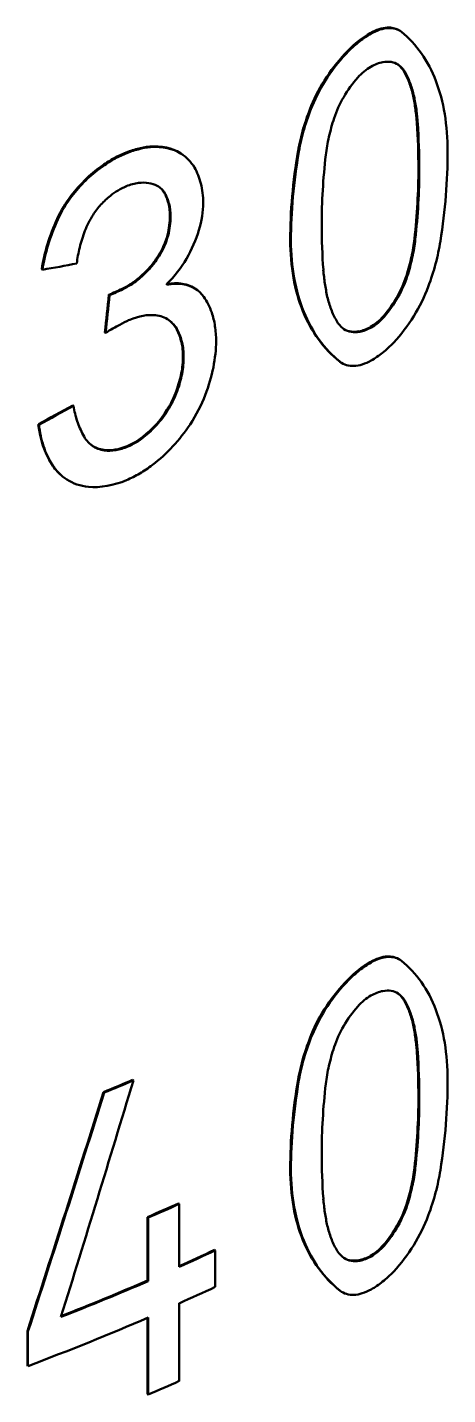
# Model space of a CAD drawing. Header units: millimetres. Extents: x -2015 to 3360, y -4745 to 2376.
# Drawn here: x 1975.82 to 1979.5, y 837.82 to 849.81 of the extents above; entities that cross this region are included whole.
import ezdxf

# ---------------------------------------------------------------- set-up
doc = ezdxf.new("R2010")
doc.units = ezdxf.units.MM
doc.header["$LTSCALE"] = 8
doc.layers.add('Visible (ISO)', color=7, linetype='Continuous', lineweight=50)
doc.layers.add('Visible Narrow (ISO)', color=7, linetype='Continuous', lineweight=35)

msp = doc.modelspace()

# ---------------------------------------------------------------- linework, layer by layer
at = {"layer": 'Visible (ISO)'}
for p, q in [((1979.07, 849.789), (1979.077, 849.785)), ((1977.178, 848.696), (1977.184, 848.691)), ((1975.944, 847.691), (1975.949, 847.686)), ((1977.039, 847.562), (1977.039, 847.554)), ((1977.298, 847.513), (1977.304, 847.508)), ((1976.532, 847.467), (1976.538, 847.463)), ((1976.497, 847.137), (1976.503, 847.133)), ((1978.575, 846.867), (1978.568, 846.871)), ((1976.215, 846.497), (1976.22, 846.492)), ((1975.913, 846.332), (1975.919, 846.327)), ((1976.119, 845.879), (1976.113, 845.884)), ((1979.07, 841.642), (1979.077, 841.638)), ((1976.74, 840.58), (1976.746, 840.575)), ((1976.484, 840.473), (1976.49, 840.469)), ((1977.143, 839.497), (1977.149, 839.492)), ((1977.149, 839.492), (1977.149, 838.941)), ((1976.871, 838.82), (1976.871, 839.377)), ((1976.871, 839.377), (1976.877, 839.372)), ((1976.877, 838.815), (1976.877, 839.372)), ((1977.456, 839.089), (1977.462, 839.085)), ((1977.462, 839.085), (1977.462, 838.765)), ((1976.871, 838.82), (1976.877, 838.815)), ((1978.575, 838.72), (1978.568, 838.724)), ((1977.149, 838.621), (1977.149, 837.939)), ((1976.871, 837.824), (1976.871, 838.493)), ((1976.877, 837.82), (1976.877, 838.496)), ((1975.817, 838.076), (1975.817, 838.378)), ((1975.817, 838.378), (1975.822, 838.373)), ((1975.822, 838.071), (1975.822, 838.373)), ((1975.817, 838.076), (1975.822, 838.071)), ((1976.871, 837.824), (1976.877, 837.82))]:
    msp.add_line(p, q, dxfattribs=at)
for centre, major_axis, ratio, start_param, end_param in [((1974.751, 845.87), (3.146, 5.674), 0.56554, 5.487948, 5.565423), ((1974.76, 845.867), (3.145, 5.671), 0.56554, 5.487948, 5.565463), ((1976.694, 848.189), (-0.265, -0.204), 0.610822, 3.933695, 4.30705), ((1976.774, 847.922), (-0.221, -0.313), 0.591413, 1.874741, 2.154585), ((1982.961, 850.518), (-3.293, -5.269), 0.599778, 5.518453, 5.598692), ((1964.788, 857.397), (-19.843, 3.944), 0.470028, 2.258384, 2.276731), ((1976.397, 849.294), (1.158, 1.773), 0.723191, 3.954038, 4.021208), ((1976.422, 849.032), (-1.21, -1.466), 0.713703, 0.930109, 1.002642), ((1976.588, 848.13), (0.452, 0.606), 0.683348, 4.066993, 4.185895), ((1976.598, 848.03), (-0.453, -0.498), 0.669586, 1.034427, 1.164164), ((1976.66, 847.809), (-0.249, -0.268), 0.656319, 1.16904, 1.370197), ((1309.186, 1387.068), (230.949, -1271.452), 0.501591, 1.043288, 1.043574), ((1368.481, 1339.966), (187.188, -1205.543), 0.489407, 1.075092, 1.075391), ((1976.725, 846.053), (-1.221, -1.18), 0.584452, 4.264697, 4.357375), ((1978.807, 847.413), (-0.21, -0.24), 0.595638, 0.640209, 1.041795), ((1978.814, 847.409), (-0.211, -0.239), 0.595359, 0.64098, 1.042665), ((1964.991, 855.932), (19.558, 3.448), 0.642838, 5.187798, 5.20631), ((1964.991, 855.932), (19.568, 3.448), 0.642809, 5.187858, 5.206371), ((1974.751, 837.723), (3.146, 5.674), 0.56554, 5.487948, 5.565423), ((1974.76, 837.72), (3.145, 5.671), 0.56554, 5.487948, 5.565463), ((1965.275, 849.58), (19.35, 0), 0.57735, 5.330239, 5.346547), ((1965.275, 849.58), (19.36, 0), 0.57735, 5.330239, 5.346547), ((1982.961, 842.371), (-3.293, -5.269), 0.599778, 5.518453, 5.598692), ((1965.275, 848.321), (19.35, 0), 0.57735, 5.354972, 5.372643), ((1965.275, 848.321), (19.36, 0), 0.57735, 5.354972, 5.372643), ((1965.275, 847.769), (19.35, 0), 0.57735, 5.373045, 5.393332), ((1965.275, 847.769), (19.36, 0), 0.57735, 5.372643, 5.393332), ((1978.807, 839.266), (-0.21, -0.24), 0.595638, 0.640209, 1.041795), ((1978.814, 839.261), (-0.211, -0.239), 0.595359, 0.64098, 1.042665), ((1965.275, 847.764), (19.36, 0), 0.57735, 5.306429, 5.354972), ((1965.275, 847.764), (19.35, 0), 0.57735, 5.306932, 5.354972), ((1965.275, 847.449), (-19.36, 0), 0.57735, 2.231051, 2.25174), ((1965.275, 847.444), (-19.36, 0), 0.57735, 2.14696, 2.21338), ((1965.275, 846.768), (-19.36, 0), 0.57735, 2.21338, 2.231051)]:
    msp.add_ellipse(centre, major_axis=major_axis, ratio=ratio, start_param=start_param, end_param=end_param, dxfattribs=at)
for points, knots in [([(1978.823, 849.762), (1978.875, 849.791), (1978.926, 849.808), (1978.972, 849.81), (1979.009, 849.812), (1979.042, 849.805), (1979.07, 849.789)], [-1.5707963, -1.5707963, -1.5707963, -1.5707963, -1.113424, -1.113424, -1.113424, -0.7483706, -0.7483706, -0.7483706, -0.7483706]), ([(1978.83, 849.757), (1978.856, 849.772), (1978.882, 849.784), (1978.932, 849.8), (1978.956, 849.805), (1979.002, 849.807), (1979.024, 849.805), (1979.063, 849.793), (1979.081, 849.784), (1979.097, 849.772)], [0, 0, 0, 0, 0.01087225, 0.01087225, 0.02166283, 0.02166283, 0.03231179, 0.03231179, 0.04278236, 0.04278236, 0.04278236, 0.04278236]), ([(1978.632, 849.602), (1978.663, 849.634), (1978.696, 849.663), (1978.762, 849.715), (1978.796, 849.738), (1978.83, 849.757)], [0, 0, 0, 0, 0.014091, 0.014091, 0.02827231, 0.02827231, 0.02827231, 0.02827231]), ([(1979.097, 849.772), (1979.162, 849.719), (1979.221, 849.656), (1979.322, 849.512), (1979.364, 849.431), (1979.432, 849.253), (1979.458, 849.156), (1979.492, 848.948), (1979.501, 848.837), (1979.501, 848.721)], [0, 0, 0, 0, 0.043807, 0.043807, 0.0870851, 0.0870851, 0.1299533, 0.1299533, 0.172765, 0.172765, 0.172765, 0.172765]), ([(1978.306, 849.124), (1978.341, 849.21), (1978.387, 849.297), (1978.441, 849.378), (1978.496, 849.46), (1978.558, 849.537), (1978.625, 849.606)], [-2.6561201, -2.6561201, -2.6561201, -2.6561201, -2.3272292, -2.3272292, -2.3272292, -1.9983383, -1.9983383, -1.9983383, -1.9983383]), ([(1978.313, 849.12), (1978.348, 849.207), (1978.394, 849.293), (1978.503, 849.457), (1978.566, 849.534), (1978.632, 849.602)], [0, 0, 0, 0, 0.02907119, 0.02907119, 0.05883924, 0.05883924, 0.05883924, 0.05883924]), ([(1978.828, 849.467), (1978.808, 849.456), (1978.788, 849.442), (1978.75, 849.409), (1978.731, 849.391), (1978.713, 849.371)], [0, 0, 0, 0, 0.00835341, 0.00835341, 0.01663391, 0.01663391, 0.01663391, 0.01663391]), ([(1978.933, 849.507), (1978.916, 849.504), (1978.899, 849.499), (1978.864, 849.486), (1978.846, 849.477), (1978.828, 849.467)], [0, 0, 0, 0, 0.00749917, 0.00749917, 0.01503178, 0.01503178, 0.01503178, 0.01503178]), ([(1979.066, 849.485), (1979.048, 849.497), (1979.028, 849.505), (1978.983, 849.512), (1978.959, 849.512), (1978.933, 849.507)], [0, 0, 0, 0, 0.01121573, 0.01121573, 0.02263574, 0.02263574, 0.02263574, 0.02263574]), ([(1979.123, 849.417), (1979.115, 849.432), (1979.105, 849.445), (1979.084, 849.47), (1979.072, 849.48), (1979.059, 849.489)], [0, 0, 0, 0, 0.00814431, 0.00814431, 0.0163731, 0.0163731, 0.0163731, 0.0163731]), ([(1979.131, 849.413), (1979.122, 849.428), (1979.113, 849.441), (1979.091, 849.466), (1979.079, 849.476), (1979.066, 849.485)], [0, 0, 0, 0, 0.00814539, 0.00814539, 0.01637582, 0.01637582, 0.01637582, 0.01637582]), ([(1979.199, 849.21), (1979.191, 849.248), (1979.18, 849.285), (1979.155, 849.354), (1979.14, 849.387), (1979.123, 849.417)], [0, 0, 0, 0, 0.01633527, 0.01633527, 0.03275973, 0.03275973, 0.03275973, 0.03275973]), ([(1979.206, 849.206), (1979.198, 849.244), (1979.187, 849.281), (1979.162, 849.35), (1979.147, 849.383), (1979.131, 849.413)], [0, 0, 0, 0, 0.01633595, 0.01633595, 0.03276173, 0.03276173, 0.03276173, 0.03276173]), ([(1979.231, 848.974), (1979.229, 849.015), (1979.224, 849.055), (1979.213, 849.134), (1979.207, 849.173), (1979.199, 849.21)], [0, 0, 0, 0, 0.01585153, 0.01585153, 0.03170296, 0.03170296, 0.03170296, 0.03170296]), ([(1979.239, 848.97), (1979.236, 849.011), (1979.232, 849.051), (1979.221, 849.13), (1979.214, 849.169), (1979.206, 849.206)], [0, 0, 0, 0, 0.01585173, 0.01585173, 0.03170337, 0.03170337, 0.03170337, 0.03170337]), ([(1978.19, 848.729), (1978.201, 848.793), (1978.217, 848.858), (1978.255, 848.991), (1978.279, 849.058), (1978.306, 849.124)], [0, 0, 0, 0, 0.02195783, 0.02195783, 0.04408733, 0.04408733, 0.04408733, 0.04408733]), ([(1978.197, 848.724), (1978.208, 848.789), (1978.223, 848.854), (1978.262, 848.986), (1978.285, 849.053), (1978.313, 849.12)], [0, 0, 0, 0, 0.02195878, 0.02195878, 0.04409052, 0.04409052, 0.04409052, 0.04409052]), ([(1978.506, 849.016), (1978.488, 848.961), (1978.473, 848.906), (1978.448, 848.798), (1978.439, 848.745), (1978.433, 848.693)], [0, 0, 0, 0, 0.0182188, 0.0182188, 0.03633571, 0.03633571, 0.03633571, 0.03633571]), ([(1976.463, 848.592), (1976.497, 848.616), (1976.531, 848.638), (1976.599, 848.677), (1976.634, 848.694), (1976.669, 848.708)], [0, 0, 0, 0, 0.01281702, 0.01281702, 0.0256825, 0.0256825, 0.0256825, 0.0256825]), ([(1976.469, 848.587), (1976.502, 848.611), (1976.536, 848.633), (1976.605, 848.672), (1976.64, 848.689), (1976.675, 848.704)], [0, 0, 0, 0, 0.01282354, 0.01282354, 0.02569586, 0.02569586, 0.02569586, 0.02569586]), ([(1976.669, 848.708), (1976.706, 848.724), (1976.744, 848.737), (1976.818, 848.756), (1976.854, 848.763), (1976.889, 848.766)], [0, 0, 0, 0, 0.01396928, 0.01396928, 0.02787779, 0.02787779, 0.02787779, 0.02787779]), ([(1976.675, 848.704), (1976.712, 848.719), (1976.75, 848.732), (1976.824, 848.752), (1976.86, 848.758), (1976.895, 848.761)], [0, 0, 0, 0, 0.01397682, 0.01397682, 0.02789248, 0.02789248, 0.02789248, 0.02789248]), ([(1978.127, 847.943), (1978.127, 848.068), (1978.133, 848.196), (1978.157, 848.457), (1978.174, 848.59), (1978.197, 848.724)], [0, 0, 0, 0, 0.04594796, 0.04594796, 0.09196619, 0.09196619, 0.09196619, 0.09196619]), ([(1979.501, 848.721), (1979.501, 848.596), (1979.496, 848.467), (1979.474, 848.205), (1979.459, 848.072), (1979.437, 847.936)], [0, 0, 0, 0, 0.04591624, 0.04591624, 0.09190288, 0.09190288, 0.09190288, 0.09190288]), ([(1976.206, 848.332), (1976.244, 848.38), (1976.285, 848.427), (1976.373, 848.512), (1976.42, 848.552), (1976.469, 848.587)], [0, 0, 0, 0, 0.01843713, 0.01843713, 0.03716213, 0.03716213, 0.03716213, 0.03716213]), ([(1977.281, 848.584), (1977.306, 848.542), (1977.325, 848.494), (1977.351, 848.389), (1977.358, 848.332), (1977.358, 848.273)], [0, 0, 0, 0, 0.02210341, 0.02210341, 0.04404756, 0.04404756, 0.04404756, 0.04404756]), ([(1978.433, 848.693), (1978.421, 848.589), (1978.412, 848.486), (1978.4, 848.282), (1978.397, 848.182), (1978.397, 848.084)], [0, 0, 0, 0, 0.0362469, 0.0362469, 0.07249386, 0.07249386, 0.07249386, 0.07249386]), ([(1979.21, 847.957), (1979.222, 848.063), (1979.23, 848.167), (1979.242, 848.372), (1979.245, 848.473), (1979.245, 848.572)], [0, 0, 0, 0, 0.03647941, 0.03647941, 0.0729589, 0.0729589, 0.0729589, 0.0729589]), ([(1979.217, 847.953), (1979.229, 848.059), (1979.238, 848.163), (1979.249, 848.368), (1979.252, 848.469), (1979.252, 848.568)], [0, 0, 0, 0, 0.0364797, 0.0364797, 0.07295946, 0.07295946, 0.07295946, 0.07295946]), ([(1976.685, 848.418), (1976.661, 848.408), (1976.637, 848.396), (1976.59, 848.368), (1976.567, 848.353), (1976.545, 848.335)], [0, 0, 0, 0, 0.0087998, 0.0087998, 0.01755318, 0.01755318, 0.01755318, 0.01755318]), ([(1976.956, 848.421), (1976.933, 848.434), (1976.908, 848.442), (1976.852, 848.451), (1976.823, 848.451), (1976.792, 848.448)], [0, 0, 0, 0, 0.0118357, 0.0118357, 0.02386304, 0.02386304, 0.02386304, 0.02386304]), ([(1977.021, 848.359), (1977.013, 848.373), (1977.003, 848.384), (1976.981, 848.405), (1976.969, 848.414), (1976.956, 848.421)], [0, 0, 0, 0, 0.00685956, 0.00685956, 0.01380998, 0.01380998, 0.01380998, 0.01380998]), ([(1977.015, 848.364), (1977.007, 848.377), (1976.997, 848.389), (1976.983, 848.403), (1976.979, 848.406), (1976.975, 848.409)], [0, 0, 0, 0, 0.006858603, 0.006858603, 0.0091481, 0.0091481, 0.0091481, 0.0091481]), ([(1977.066, 848.158), (1977.066, 848.197), (1977.062, 848.234), (1977.044, 848.304), (1977.031, 848.336), (1977.015, 848.364)], [0, 0, 0, 0, 0.01447393, 0.01447393, 0.02905114, 0.02905114, 0.02905114, 0.02905114]), ([(1977.072, 848.153), (1977.072, 848.192), (1977.068, 848.23), (1977.05, 848.299), (1977.037, 848.331), (1977.021, 848.359)], [0, 0, 0, 0, 0.0144741, 0.0144741, 0.02905223, 0.02905223, 0.02905223, 0.02905223]), ([(1976.545, 848.335), (1976.516, 848.312), (1976.488, 848.286), (1976.437, 848.23), (1976.414, 848.2), (1976.393, 848.168)], [0, 0, 0, 0, 0.01151194, 0.01151194, 0.0228154, 0.0228154, 0.0228154, 0.0228154]), ([(1977.358, 848.273), (1977.358, 848.197), (1977.345, 848.115), (1977.295, 847.949), (1977.258, 847.864), (1977.212, 847.783)], [0, 0, 0, 0, 0.0278509, 0.0278509, 0.05611631, 0.05611631, 0.05611631, 0.05611631]), ([(1975.944, 847.691), (1975.954, 847.763), (1975.971, 847.837), (1976.017, 847.985), (1976.045, 848.059), (1976.078, 848.133)], [0, 0, 0, 0, 0.02523448, 0.02523448, 0.05066093, 0.05066093, 0.05066093, 0.05066093]), ([(1975.949, 847.686), (1975.96, 847.758), (1975.977, 847.832), (1976.022, 847.98), (1976.05, 848.054), (1976.084, 848.128)], [0, 0, 0, 0, 0.02523531, 0.02523531, 0.05066404, 0.05066404, 0.05066404, 0.05066404]), ([(1976.393, 848.168), (1976.379, 848.146), (1976.365, 848.122), (1976.341, 848.075), (1976.331, 848.051), (1976.322, 848.027)], [0, 0, 0, 0, 0.00822229, 0.00822229, 0.01635883, 0.01635883, 0.01635883, 0.01635883]), ([(1977.045, 847.99), (1977.052, 848.019), (1977.057, 848.048), (1977.064, 848.104), (1977.066, 848.131), (1977.066, 848.158)], [0, 0, 0, 0, 0.00978643, 0.00978643, 0.01957326, 0.01957326, 0.01957326, 0.01957326]), ([(1977.051, 847.986), (1977.058, 848.015), (1977.063, 848.043), (1977.07, 848.099), (1977.072, 848.126), (1977.072, 848.153)], [0, 0, 0, 0, 0.00978658, 0.00978658, 0.01957357, 0.01957357, 0.01957357, 0.01957357]), ([(1976.322, 848.027), (1976.304, 847.979), (1976.288, 847.93), (1976.264, 847.835), (1976.256, 847.787), (1976.25, 847.741)], [0, 0, 0, 0, 0.01649084, 0.01649084, 0.03289063, 0.03289063, 0.03289063, 0.03289063]), ([(1977.011, 847.896), (1977.019, 847.912), (1977.025, 847.927), (1977.036, 847.959), (1977.041, 847.975), (1977.045, 847.99)], [0, 0, 0, 0, 0.0053376, 0.0053376, 0.01067569, 0.01067569, 0.01067569, 0.01067569]), ([(1976.933, 847.762), (1976.948, 847.783), (1976.963, 847.805), (1976.989, 847.85), (1977.001, 847.873), (1977.011, 847.896)], [0, 0, 0, 0, 0.00791084, 0.00791084, 0.01573705, 0.01573705, 0.01573705, 0.01573705]), ([(1976.939, 847.757), (1976.954, 847.779), (1976.969, 847.801), (1976.995, 847.846), (1977.007, 847.868), (1977.017, 847.891)], [0, 0, 0, 0, 0.00791273, 0.00791273, 0.01574027, 0.01574027, 0.01574027, 0.01574027]), ([(1978.559, 846.878), (1978.491, 846.933), (1978.429, 846.997), (1978.322, 847.145), (1978.276, 847.227), (1978.203, 847.408), (1978.175, 847.506), (1978.137, 847.716), (1978.127, 847.827), (1978.127, 847.943)], [0, 0, 0, 0, 0.0436851, 0.0436851, 0.0868429, 0.0868429, 0.129592, 0.129592, 0.1722832, 0.1722832, 0.1722832, 0.1722832]), ([(1979.14, 847.634), (1979.157, 847.689), (1979.172, 847.744), (1979.196, 847.852), (1979.204, 847.905), (1979.21, 847.957)], [0, 0, 0, 0, 0.01805894, 0.01805894, 0.03601173, 0.03601173, 0.03601173, 0.03601173]), ([(1979.147, 847.63), (1979.165, 847.685), (1979.179, 847.74), (1979.203, 847.848), (1979.212, 847.901), (1979.217, 847.953)], [0, 0, 0, 0, 0.0180603, 0.0180603, 0.03601367, 0.03601367, 0.03601367, 0.03601367]), ([(1979.437, 847.936), (1979.427, 847.872), (1979.413, 847.806), (1979.378, 847.672), (1979.356, 847.604), (1979.331, 847.537)], [0, 0, 0, 0, 0.02187074, 0.02187074, 0.0439155, 0.0439155, 0.0439155, 0.0439155]), ([(1976.872, 847.689), (1976.883, 847.7), (1976.894, 847.712), (1976.914, 847.736), (1976.924, 847.749), (1976.933, 847.762)], [0, 0, 0, 0, 0.004772745, 0.004772745, 0.009545837, 0.009545837, 0.009545837, 0.009545837]), ([(1976.878, 847.684), (1976.889, 847.695), (1976.9, 847.707), (1976.92, 847.732), (1976.93, 847.744), (1976.939, 847.757)], [0, 0, 0, 0, 0.004774326, 0.004774326, 0.009548998, 0.009548998, 0.009548998, 0.009548998]), ([(1976.777, 847.6), (1976.794, 847.614), (1976.81, 847.628), (1976.842, 847.658), (1976.857, 847.673), (1976.872, 847.689)], [0, 0, 0, 0, 0.00660212, 0.00660212, 0.01320441, 0.01320441, 0.01320441, 0.01320441]), ([(1976.783, 847.596), (1976.8, 847.609), (1976.816, 847.624), (1976.848, 847.653), (1976.863, 847.668), (1976.878, 847.684)], [0, 0, 0, 0, 0.00660493, 0.00660493, 0.01320999, 0.01320999, 0.01320999, 0.01320999]), ([(1978.411, 847.685), (1978.415, 847.644), (1978.419, 847.604), (1978.431, 847.525), (1978.438, 847.487), (1978.446, 847.449)], [0, 0, 0, 0, 0.01574971, 0.01574971, 0.03149932, 0.03149932, 0.03149932, 0.03149932]), ([(1978.946, 847.276), (1978.99, 847.327), (1979.031, 847.385), (1979.099, 847.505), (1979.127, 847.568), (1979.147, 847.63)], [0, 0, 0, 0, 0.02103243, 0.02103243, 0.04155381, 0.04155381, 0.04155381, 0.04155381]), ([(1976.719, 847.559), (1976.729, 847.565), (1976.739, 847.571), (1976.758, 847.585), (1976.768, 847.593), (1976.777, 847.6)], [0.000024412, 0.000024412, 0.000024412, 0.000024412, 0.003781378, 0.003781378, 0.007544123, 0.007544123, 0.007544123, 0.007544123]), ([(1977.039, 847.56), (1977.062, 847.564), (1977.085, 847.567), (1977.13, 847.569), (1977.153, 847.567), (1977.175, 847.563)], [0.00078538, 0.00078538, 0.00078538, 0.00078538, 0.00972764, 0.00972764, 0.01936604, 0.01936604, 0.01936604, 0.01936604]), ([(1977.039, 847.554), (1977.064, 847.559), (1977.089, 847.562), (1977.137, 847.564), (1977.159, 847.563), (1977.181, 847.559)], [0, 0, 0, 0, 0.00973239, 0.00973239, 0.01937489, 0.01937489, 0.01937489, 0.01937489]), ([(1979.331, 847.537), (1979.298, 847.448), (1979.254, 847.361), (1979.152, 847.195), (1979.092, 847.117), (1979.028, 847.048)], [0, 0, 0, 0, 0.02895113, 0.02895113, 0.05859624, 0.05859624, 0.05859624, 0.05859624]), ([(1977.363, 847.449), (1977.378, 847.429), (1977.391, 847.407), (1977.414, 847.36), (1977.425, 847.336), (1977.433, 847.31)], [0, 0, 0, 0, 0.0115031, 0.0115031, 0.02293768, 0.02293768, 0.02293768, 0.02293768]), ([(1978.446, 847.449), (1978.455, 847.411), (1978.466, 847.374), (1978.493, 847.304), (1978.508, 847.271), (1978.526, 847.24)], [0, 0, 0, 0, 0.01636565, 0.01636565, 0.03281947, 0.03281947, 0.03281947, 0.03281947]), ([(1977.057, 847.244), (1977.041, 847.256), (1977.022, 847.265), (1976.983, 847.28), (1976.961, 847.285), (1976.939, 847.287)], [0, 0, 0, 0, 0.00946156, 0.00946156, 0.01905635, 0.01905635, 0.01905635, 0.01905635]), ([(1977.433, 847.31), (1977.446, 847.273), (1977.455, 847.233), (1977.468, 847.15), (1977.471, 847.106), (1977.471, 847.061)], [0, 0, 0, 0, 0.0165782, 0.0165782, 0.03310363, 0.03310363, 0.03310363, 0.03310363]), ([(1978.824, 847.184), (1978.844, 847.195), (1978.864, 847.209), (1978.903, 847.241), (1978.921, 847.26), (1978.939, 847.28)], [0, 0, 0, 0, 0.00840544, 0.00840544, 0.01674027, 0.01674027, 0.01674027, 0.01674027]), ([(1978.831, 847.179), (1978.851, 847.191), (1978.871, 847.205), (1978.91, 847.237), (1978.928, 847.256), (1978.946, 847.276)], [0, 0, 0, 0, 0.00840975, 0.00840975, 0.01674845, 0.01674845, 0.01674845, 0.01674845]), ([(1976.715, 847.247), (1976.701, 847.242), (1976.687, 847.235), (1976.66, 847.222), (1976.646, 847.215), (1976.632, 847.207)], [0, 0, 0, 0, 0.00515767, 0.00515767, 0.01031125, 0.01031125, 0.01031125, 0.01031125]), ([(1977.133, 847.156), (1977.124, 847.174), (1977.113, 847.19), (1977.087, 847.219), (1977.073, 847.232), (1977.057, 847.244)], [0, 0, 0, 0, 0.00883098, 0.00883098, 0.01775633, 0.01775633, 0.01775633, 0.01775633]), ([(1977.127, 847.161), (1977.118, 847.178), (1977.107, 847.195), (1977.083, 847.222), (1977.071, 847.233), (1977.058, 847.243)], [0, 0, 0, 0, 0.00882994, 0.00882994, 0.01646917, 0.01646917, 0.01646917, 0.01646917]), ([(1977.181, 846.924), (1977.181, 846.969), (1977.176, 847.011), (1977.158, 847.091), (1977.145, 847.128), (1977.127, 847.161)], [0, 0, 0, 0, 0.01638539, 0.01638539, 0.03287187, 0.03287187, 0.03287187, 0.03287187]), ([(1977.187, 846.92), (1977.187, 846.964), (1977.182, 847.007), (1977.164, 847.086), (1977.151, 847.123), (1977.133, 847.156)], [0, 0, 0, 0, 0.01638556, 0.01638556, 0.03287294, 0.03287294, 0.03287294, 0.03287294]), ([(1978.526, 847.24), (1978.534, 847.225), (1978.544, 847.211), (1978.567, 847.186), (1978.579, 847.175), (1978.592, 847.166)], [0, 0, 0, 0, 0.00816866, 0.00816866, 0.016422, 0.016422, 0.016422, 0.016422]), ([(1978.592, 847.166), (1978.611, 847.153), (1978.632, 847.145), (1978.679, 847.137), (1978.704, 847.137), (1978.73, 847.142)], [0, 0, 0, 0, 0.01135824, 0.01135824, 0.0229261, 0.0229261, 0.0229261, 0.0229261]), ([(1977.471, 847.061), (1977.471, 846.987), (1977.463, 846.909), (1977.431, 846.75), (1977.407, 846.668), (1977.376, 846.586)], [0, 0, 0, 0, 0.02723529, 0.02723529, 0.0546675, 0.0546675, 0.0546675, 0.0546675]), ([(1979.028, 847.048), (1978.997, 847.015), (1978.964, 846.985), (1978.898, 846.932), (1978.864, 846.909), (1978.83, 846.89)], [0, 0, 0, 0, 0.0142434, 0.0142434, 0.02857688, 0.02857688, 0.02857688, 0.02857688]), ([(1977.124, 846.626), (1977.142, 846.678), (1977.157, 846.729), (1977.176, 846.829), (1977.181, 846.878), (1977.181, 846.924)], [0, 0, 0, 0, 0.01724911, 0.01724911, 0.0343891, 0.0343891, 0.0343891, 0.0343891]), ([(1977.13, 846.622), (1977.149, 846.673), (1977.163, 846.724), (1977.182, 846.824), (1977.187, 846.873), (1977.187, 846.92)], [0, 0, 0, 0, 0.01725022, 0.01725022, 0.03439053, 0.03439053, 0.03439053, 0.03439053]), ([(1978.83, 846.89), (1978.804, 846.875), (1978.778, 846.864), (1978.728, 846.848), (1978.703, 846.843), (1978.656, 846.841), (1978.634, 846.844), (1978.593, 846.856), (1978.575, 846.865), (1978.559, 846.878)], [0, 0, 0, 0, 0.01084531, 0.01084531, 0.02160922, 0.02160922, 0.03223192, 0.03223192, 0.04267677, 0.04267677, 0.04267677, 0.04267677]), ([(1977.04, 846.456), (1977.057, 846.483), (1977.073, 846.512), (1977.101, 846.569), (1977.113, 846.598), (1977.124, 846.626)], [0, 0, 0, 0, 0.00983049, 0.00983049, 0.01956034, 0.01956034, 0.01956034, 0.01956034]), ([(1977.046, 846.451), (1977.063, 846.479), (1977.079, 846.507), (1977.107, 846.564), (1977.119, 846.593), (1977.13, 846.622)], [0, 0, 0, 0, 0.00983237, 0.00983237, 0.01956342, 0.01956342, 0.01956342, 0.01956342]), ([(1976.22, 846.492), (1976.228, 846.446), (1976.24, 846.401), (1976.268, 846.316), (1976.286, 846.275), (1976.306, 846.237)], [0, 0, 0, 0, 0.01849096, 0.01849096, 0.03707495, 0.03707495, 0.03707495, 0.03707495]), ([(1976.835, 846.217), (1976.876, 846.248), (1976.915, 846.285), (1976.986, 846.364), (1977.018, 846.406), (1977.046, 846.451)], [0, 0, 0, 0, 0.01615403, 0.01615403, 0.03200658, 0.03200658, 0.03200658, 0.03200658]), ([(1976.036, 845.975), (1976.004, 846.025), (1975.978, 846.08), (1975.939, 846.198), (1975.925, 846.261), (1975.919, 846.327)], [0, 0, 0, 0, 0.02556156, 0.02556156, 0.05093925, 0.05093925, 0.05093925, 0.05093925]), ([(1976.306, 846.237), (1976.316, 846.218), (1976.327, 846.201), (1976.354, 846.17), (1976.369, 846.156), (1976.385, 846.144)], [0, 0, 0, 0, 0.00904366, 0.00904366, 0.01818253, 0.01818253, 0.01818253, 0.01818253]), ([(1976.692, 846.14), (1976.715, 846.149), (1976.739, 846.161), (1976.785, 846.189), (1976.807, 846.204), (1976.829, 846.221)], [0, 0, 0, 0, 0.00872294, 0.00872294, 0.01740689, 0.01740689, 0.01740689, 0.01740689]), ([(1976.698, 846.135), (1976.721, 846.145), (1976.745, 846.157), (1976.791, 846.184), (1976.813, 846.2), (1976.835, 846.217)], [0, 0, 0, 0, 0.00872749, 0.00872749, 0.01741574, 0.01741574, 0.01741574, 0.01741574]), ([(1976.379, 846.148), (1976.394, 846.137), (1976.411, 846.128), (1976.447, 846.114), (1976.466, 846.109), (1976.486, 846.106)], [0, 0, 0, 0, 0.00837767, 0.00837767, 0.01687325, 0.01687325, 0.01687325, 0.01687325]), ([(1976.385, 846.144), (1976.4, 846.132), (1976.417, 846.123), (1976.453, 846.109), (1976.472, 846.104), (1976.492, 846.101)], [0, 0, 0, 0, 0.00837991, 0.00837991, 0.01687853, 0.01687853, 0.01687853, 0.01687853]), ([(1976.492, 846.101), (1976.523, 846.097), (1976.557, 846.098), (1976.626, 846.109), (1976.662, 846.12), (1976.698, 846.135)], [0, 0, 0, 0, 0.01311071, 0.01311071, 0.02634828, 0.02634828, 0.02634828, 0.02634828]), ([(1976.913, 845.974), (1976.877, 845.946), (1976.84, 845.921), (1976.764, 845.877), (1976.726, 845.857), (1976.687, 845.841)], [0, 0, 0, 0, 0.01427017, 0.01427017, 0.02859797, 0.02859797, 0.02859797, 0.02859797]), ([(1978.823, 841.614), (1978.875, 841.644), (1978.926, 841.661), (1978.972, 841.663), (1979.009, 841.665), (1979.042, 841.658), (1979.07, 841.642)], [1.5707963, 1.5707963, 1.5707963, 1.5707963, 2.0281686, 2.0281686, 2.0281686, 2.3932221, 2.3932221, 2.3932221, 2.3932221]), ([(1978.83, 841.61), (1978.856, 841.625), (1978.882, 841.637), (1978.932, 841.653), (1978.956, 841.658), (1979.002, 841.66), (1979.024, 841.658), (1979.063, 841.646), (1979.081, 841.637), (1979.097, 841.625)], [0, 0, 0, 0, 0.01087225, 0.01087225, 0.02166283, 0.02166283, 0.03231179, 0.03231179, 0.04278236, 0.04278236, 0.04278236, 0.04278236]), ([(1978.632, 841.455), (1978.663, 841.487), (1978.696, 841.516), (1978.762, 841.568), (1978.796, 841.591), (1978.83, 841.61)], [0, 0, 0, 0, 0.014091, 0.014091, 0.02827231, 0.02827231, 0.02827231, 0.02827231]), ([(1979.097, 841.625), (1979.162, 841.572), (1979.221, 841.509), (1979.322, 841.365), (1979.364, 841.284), (1979.432, 841.106), (1979.458, 841.009), (1979.492, 840.801), (1979.501, 840.69), (1979.501, 840.574)], [0, 0, 0, 0, 0.043807, 0.043807, 0.0870851, 0.0870851, 0.1299533, 0.1299533, 0.172765, 0.172765, 0.172765, 0.172765]), ([(1978.306, 840.977), (1978.341, 841.063), (1978.387, 841.15), (1978.441, 841.231), (1978.496, 841.313), (1978.558, 841.39), (1978.625, 841.459)], [0.4854726, 0.4854726, 0.4854726, 0.4854726, 0.8143635, 0.8143635, 0.8143635, 1.1432544, 1.1432544, 1.1432544, 1.1432544]), ([(1978.313, 840.973), (1978.348, 841.06), (1978.394, 841.146), (1978.503, 841.31), (1978.566, 841.387), (1978.632, 841.455)], [0, 0, 0, 0, 0.02907119, 0.02907119, 0.05883924, 0.05883924, 0.05883924, 0.05883924]), ([(1978.828, 841.32), (1978.808, 841.309), (1978.788, 841.295), (1978.75, 841.262), (1978.731, 841.244), (1978.713, 841.224)], [0, 0, 0, 0, 0.00835341, 0.00835341, 0.01663391, 0.01663391, 0.01663391, 0.01663391]), ([(1978.933, 841.36), (1978.916, 841.357), (1978.899, 841.352), (1978.864, 841.338), (1978.846, 841.33), (1978.828, 841.32)], [0, 0, 0, 0, 0.00749917, 0.00749917, 0.01503178, 0.01503178, 0.01503178, 0.01503178]), ([(1979.066, 841.338), (1979.048, 841.35), (1979.028, 841.358), (1978.983, 841.365), (1978.959, 841.365), (1978.933, 841.36)], [0, 0, 0, 0, 0.01121573, 0.01121573, 0.02263574, 0.02263574, 0.02263574, 0.02263574]), ([(1979.123, 841.27), (1979.115, 841.285), (1979.105, 841.298), (1979.084, 841.323), (1979.072, 841.333), (1979.059, 841.342)], [0, 0, 0, 0, 0.00814431, 0.00814431, 0.0163731, 0.0163731, 0.0163731, 0.0163731]), ([(1979.131, 841.266), (1979.122, 841.281), (1979.113, 841.294), (1979.091, 841.318), (1979.079, 841.329), (1979.066, 841.338)], [0, 0, 0, 0, 0.00814539, 0.00814539, 0.01637582, 0.01637582, 0.01637582, 0.01637582]), ([(1979.199, 841.063), (1979.191, 841.101), (1979.18, 841.138), (1979.155, 841.207), (1979.14, 841.24), (1979.123, 841.27)], [0, 0, 0, 0, 0.01633527, 0.01633527, 0.03275973, 0.03275973, 0.03275973, 0.03275973]), ([(1979.206, 841.059), (1979.198, 841.097), (1979.187, 841.134), (1979.162, 841.203), (1979.147, 841.236), (1979.131, 841.266)], [0, 0, 0, 0, 0.01633595, 0.01633595, 0.03276173, 0.03276173, 0.03276173, 0.03276173]), ([(1979.231, 840.827), (1979.229, 840.868), (1979.224, 840.908), (1979.213, 840.987), (1979.207, 841.026), (1979.199, 841.063)], [0, 0, 0, 0, 0.01585153, 0.01585153, 0.03170296, 0.03170296, 0.03170296, 0.03170296]), ([(1979.239, 840.823), (1979.236, 840.864), (1979.232, 840.904), (1979.221, 840.983), (1979.214, 841.022), (1979.206, 841.059)], [0, 0, 0, 0, 0.01585173, 0.01585173, 0.03170337, 0.03170337, 0.03170337, 0.03170337]), ([(1978.19, 840.582), (1978.201, 840.646), (1978.217, 840.711), (1978.255, 840.844), (1978.279, 840.91), (1978.306, 840.977)], [0, 0, 0, 0, 0.02195783, 0.02195783, 0.04408733, 0.04408733, 0.04408733, 0.04408733]), ([(1978.197, 840.577), (1978.208, 840.642), (1978.223, 840.707), (1978.262, 840.839), (1978.285, 840.906), (1978.313, 840.973)], [0, 0, 0, 0, 0.02195878, 0.02195878, 0.04409052, 0.04409052, 0.04409052, 0.04409052]), ([(1978.506, 840.869), (1978.488, 840.814), (1978.473, 840.759), (1978.448, 840.651), (1978.439, 840.598), (1978.433, 840.546)], [0, 0, 0, 0, 0.0182188, 0.0182188, 0.03633571, 0.03633571, 0.03633571, 0.03633571]), ([(1976.746, 840.575), (1976.641, 840.228), (1976.536, 839.882), (1976.325, 839.191), (1976.218, 838.845), (1976.111, 838.501)], [0, 0, 0, 0, 0.1178193, 0.1178193, 0.2356385, 0.2356385, 0.2356385, 0.2356385]), ([(1978.127, 839.796), (1978.127, 839.921), (1978.133, 840.049), (1978.157, 840.31), (1978.174, 840.443), (1978.197, 840.577)], [0, 0, 0, 0, 0.04594796, 0.04594796, 0.09196619, 0.09196619, 0.09196619, 0.09196619]), ([(1979.501, 840.574), (1979.501, 840.449), (1979.496, 840.32), (1979.474, 840.058), (1979.459, 839.925), (1979.437, 839.789)], [0, 0, 0, 0, 0.04591624, 0.04591624, 0.09190288, 0.09190288, 0.09190288, 0.09190288]), ([(1978.433, 840.546), (1978.421, 840.442), (1978.412, 840.339), (1978.4, 840.135), (1978.397, 840.035), (1978.397, 839.937)], [0, 0, 0, 0, 0.0362469, 0.0362469, 0.07249386, 0.07249386, 0.07249386, 0.07249386]), ([(1979.21, 839.81), (1979.222, 839.915), (1979.23, 840.019), (1979.242, 840.225), (1979.245, 840.326), (1979.245, 840.425)], [0, 0, 0, 0, 0.03647941, 0.03647941, 0.0729589, 0.0729589, 0.0729589, 0.0729589]), ([(1979.217, 839.806), (1979.229, 839.911), (1979.238, 840.015), (1979.249, 840.221), (1979.252, 840.322), (1979.252, 840.421)], [0, 0, 0, 0, 0.0364797, 0.0364797, 0.07295946, 0.07295946, 0.07295946, 0.07295946]), ([(1978.559, 838.731), (1978.491, 838.786), (1978.429, 838.85), (1978.322, 838.998), (1978.276, 839.08), (1978.203, 839.261), (1978.175, 839.359), (1978.137, 839.569), (1978.127, 839.68), (1978.127, 839.796)], [0, 0, 0, 0, 0.0436851, 0.0436851, 0.0868429, 0.0868429, 0.129592, 0.129592, 0.1722832, 0.1722832, 0.1722832, 0.1722832]), ([(1979.14, 839.487), (1979.157, 839.542), (1979.172, 839.597), (1979.196, 839.705), (1979.204, 839.758), (1979.21, 839.81)], [0, 0, 0, 0, 0.01805894, 0.01805894, 0.03601173, 0.03601173, 0.03601173, 0.03601173]), ([(1979.147, 839.483), (1979.165, 839.538), (1979.179, 839.593), (1979.203, 839.701), (1979.212, 839.754), (1979.217, 839.806)], [0, 0, 0, 0, 0.0180603, 0.0180603, 0.03601367, 0.03601367, 0.03601367, 0.03601367]), ([(1979.437, 839.789), (1979.427, 839.724), (1979.413, 839.659), (1979.378, 839.525), (1979.356, 839.457), (1979.331, 839.39)], [0, 0, 0, 0, 0.02187074, 0.02187074, 0.0439155, 0.0439155, 0.0439155, 0.0439155]), ([(1978.411, 839.538), (1978.415, 839.497), (1978.419, 839.456), (1978.431, 839.378), (1978.438, 839.34), (1978.446, 839.302)], [0, 0, 0, 0, 0.01574971, 0.01574971, 0.03149932, 0.03149932, 0.03149932, 0.03149932]), ([(1978.946, 839.129), (1978.99, 839.18), (1979.031, 839.238), (1979.099, 839.358), (1979.127, 839.421), (1979.147, 839.483)], [0, 0, 0, 0, 0.02103243, 0.02103243, 0.04155381, 0.04155381, 0.04155381, 0.04155381]), ([(1979.331, 839.39), (1979.298, 839.301), (1979.254, 839.214), (1979.152, 839.048), (1979.092, 838.97), (1979.028, 838.901)], [0, 0, 0, 0, 0.02895113, 0.02895113, 0.05859624, 0.05859624, 0.05859624, 0.05859624]), ([(1978.446, 839.302), (1978.455, 839.264), (1978.466, 839.227), (1978.493, 839.157), (1978.508, 839.124), (1978.526, 839.093)], [0, 0, 0, 0, 0.01636565, 0.01636565, 0.03281947, 0.03281947, 0.03281947, 0.03281947]), ([(1978.824, 839.037), (1978.844, 839.048), (1978.864, 839.062), (1978.903, 839.094), (1978.921, 839.113), (1978.939, 839.133)], [0, 0, 0, 0, 0.00840544, 0.00840544, 0.01674027, 0.01674027, 0.01674027, 0.01674027]), ([(1978.831, 839.032), (1978.851, 839.044), (1978.871, 839.058), (1978.91, 839.09), (1978.928, 839.109), (1978.946, 839.129)], [0, 0, 0, 0, 0.00840975, 0.00840975, 0.01674845, 0.01674845, 0.01674845, 0.01674845]), ([(1978.526, 839.093), (1978.534, 839.078), (1978.544, 839.064), (1978.567, 839.039), (1978.579, 839.028), (1978.592, 839.019)], [0, 0, 0, 0, 0.00816866, 0.00816866, 0.016422, 0.016422, 0.016422, 0.016422]), ([(1978.592, 839.019), (1978.611, 839.006), (1978.632, 838.998), (1978.679, 838.99), (1978.704, 838.99), (1978.73, 838.994)], [0, 0, 0, 0, 0.01135824, 0.01135824, 0.0229261, 0.0229261, 0.0229261, 0.0229261]), ([(1979.028, 838.901), (1978.997, 838.868), (1978.964, 838.838), (1978.898, 838.785), (1978.864, 838.762), (1978.83, 838.743)], [0, 0, 0, 0, 0.0142434, 0.0142434, 0.02857688, 0.02857688, 0.02857688, 0.02857688]), ([(1978.83, 838.743), (1978.804, 838.728), (1978.778, 838.717), (1978.728, 838.701), (1978.703, 838.696), (1978.656, 838.694), (1978.634, 838.697), (1978.593, 838.709), (1978.575, 838.718), (1978.559, 838.731)], [0, 0, 0, 0, 0.01084531, 0.01084531, 0.02160922, 0.02160922, 0.03223192, 0.03223192, 0.04267677, 0.04267677, 0.04267677, 0.04267677])]:
    msp.add_open_spline(points, degree=3, knots=knots, dxfattribs=at)
for points in [[(1978.625, 849.606), (1978.687, 849.67), (1978.755, 849.723), (1978.823, 849.762)], [(1979.059, 849.489), (1979.057, 849.49), (1979.055, 849.492), (1979.053, 849.493)], [(1978.713, 849.371), (1978.621, 849.267), (1978.547, 849.14), (1978.506, 849.016)], [(1976.889, 848.766), (1976.993, 848.775), (1977.087, 848.755), (1977.159, 848.709)], [(1976.895, 848.761), (1976.999, 848.77), (1977.093, 848.751), (1977.165, 848.704)], [(1977.159, 848.709), (1977.165, 848.705), (1977.172, 848.7), (1977.178, 848.696)], [(1977.165, 848.704), (1977.212, 848.674), (1977.251, 848.633), (1977.281, 848.584)], [(1978.121, 847.947), (1978.121, 848.197), (1978.144, 848.459), (1978.19, 848.729)], [(1976.201, 848.336), (1976.275, 848.433), (1976.365, 848.521), (1976.463, 848.592)], [(1976.078, 848.133), (1976.11, 848.203), (1976.151, 848.271), (1976.201, 848.336)], [(1976.084, 848.128), (1976.115, 848.198), (1976.157, 848.267), (1976.206, 848.332)], [(1978.552, 846.883), (1978.415, 846.992), (1978.197, 847.291), (1978.121, 847.716), (1978.121, 847.947)], [(1977.212, 847.783), (1977.166, 847.704), (1977.107, 847.628), (1977.039, 847.562)], [(1978.939, 847.28), (1979.029, 847.384), (1979.1, 847.511), (1979.14, 847.634)], [(1977.175, 847.563), (1977.222, 847.555), (1977.263, 847.538), (1977.298, 847.513)], [(1977.181, 847.559), (1977.258, 847.545), (1977.321, 847.507), (1977.363, 847.449)], [(1976.939, 847.287), (1976.871, 847.294), (1976.794, 847.281), (1976.715, 847.247)], [(1978.596, 847.164), (1978.631, 847.143), (1978.675, 847.137), (1978.723, 847.146)], [(1978.568, 846.871), (1978.562, 846.875), (1978.557, 846.878), (1978.552, 846.883)], [(1977.376, 846.586), (1977.343, 846.5), (1977.298, 846.413), (1977.243, 846.33)], [(1976.829, 846.221), (1976.912, 846.285), (1976.985, 846.367), (1977.04, 846.456)], [(1976.03, 845.98), (1975.967, 846.08), (1975.927, 846.2), (1975.913, 846.332)], [(1977.243, 846.33), (1977.155, 846.195), (1977.041, 846.071), (1976.913, 845.974)], [(1976.372, 846.154), (1976.375, 846.152), (1976.377, 846.15), (1976.379, 846.148)], [(1976.486, 846.106), (1976.549, 846.098), (1976.62, 846.109), (1976.692, 846.14)], [(1976.113, 845.884), (1976.081, 845.911), (1976.053, 845.943), (1976.03, 845.98)], [(1976.163, 845.846), (1976.112, 845.879), (1976.069, 845.923), (1976.036, 845.975)], [(1976.353, 845.782), (1976.282, 845.789), (1976.217, 845.811), (1976.163, 845.846)], [(1976.687, 845.841), (1976.572, 845.793), (1976.456, 845.772), (1976.353, 845.782)], [(1978.625, 841.459), (1978.687, 841.523), (1978.755, 841.576), (1978.823, 841.614)], [(1979.059, 841.342), (1979.057, 841.343), (1979.055, 841.344), (1979.053, 841.346)], [(1978.713, 841.224), (1978.621, 841.12), (1978.547, 840.993), (1978.506, 840.869)], [(1978.121, 839.8), (1978.121, 840.05), (1978.144, 840.312), (1978.19, 840.582)], [(1975.817, 838.378), (1976.042, 839.074), (1976.265, 839.772), (1976.484, 840.473)], [(1975.822, 838.373), (1976.048, 839.069), (1976.27, 839.768), (1976.49, 840.469)], [(1978.552, 838.736), (1978.415, 838.845), (1978.197, 839.144), (1978.121, 839.569), (1978.121, 839.8)], [(1978.939, 839.133), (1979.029, 839.237), (1979.1, 839.364), (1979.14, 839.487)], [(1978.596, 839.016), (1978.631, 838.996), (1978.675, 838.99), (1978.723, 838.999)], [(1978.568, 838.724), (1978.562, 838.728), (1978.557, 838.731), (1978.552, 838.736)]]:
    msp.add_open_spline(points, degree=3, dxfattribs=at)
at = {"layer": 'Visible Narrow (ISO)'}
for p, q in [((1978.823, 849.762), (1978.83, 849.757)), ((1978.625, 849.606), (1978.632, 849.602)), ((1979.059, 849.489), (1979.066, 849.485)), ((1979.123, 849.417), (1979.131, 849.413)), ((1979.199, 849.21), (1979.206, 849.206)), ((1978.306, 849.124), (1978.313, 849.12)), ((1979.231, 848.974), (1979.239, 848.97)), ((1976.669, 848.708), (1976.675, 848.704)), ((1976.889, 848.766), (1976.895, 848.761)), ((1977.159, 848.709), (1977.165, 848.704)), ((1978.19, 848.729), (1978.197, 848.724)), ((1976.463, 848.592), (1976.469, 848.587)), ((1979.245, 848.572), (1979.252, 848.568)), ((1977.015, 848.364), (1977.021, 848.359)), ((1976.201, 848.336), (1976.206, 848.332)), ((1976.078, 848.133), (1976.084, 848.128)), ((1977.066, 848.158), (1977.072, 848.153)), ((1977.045, 847.99), (1977.051, 847.986)), ((1977.011, 847.896), (1977.017, 847.891)), ((1978.121, 847.947), (1978.127, 847.943)), ((1979.21, 847.957), (1979.217, 847.953)), ((1976.933, 847.762), (1976.939, 847.757)), ((1976.872, 847.689), (1976.878, 847.684)), ((1979.14, 847.634), (1979.147, 847.63)), ((1976.647, 847.519), (1976.653, 847.514)), ((1976.719, 847.559), (1976.725, 847.554)), ((1976.777, 847.6), (1976.783, 847.596)), ((1977.175, 847.563), (1977.181, 847.559)), ((1978.939, 847.28), (1978.946, 847.276)), ((1977.127, 847.161), (1977.133, 847.156)), ((1978.723, 847.146), (1978.73, 847.142)), ((1978.824, 847.184), (1978.831, 847.179)), ((1977.181, 846.924), (1977.187, 846.92)), ((1978.552, 846.883), (1978.559, 846.878)), ((1977.124, 846.626), (1977.13, 846.622)), ((1977.04, 846.456), (1977.046, 846.451)), ((1976.829, 846.221), (1976.835, 846.217)), ((1976.379, 846.148), (1976.385, 846.144)), ((1976.486, 846.106), (1976.492, 846.101)), ((1976.692, 846.14), (1976.698, 846.135)), ((1976.03, 845.98), (1976.036, 845.975)), ((1978.823, 841.614), (1978.83, 841.61)), ((1978.625, 841.459), (1978.632, 841.455)), ((1979.059, 841.342), (1979.066, 841.338)), ((1979.123, 841.27), (1979.131, 841.266)), ((1979.199, 841.063), (1979.206, 841.059)), ((1978.306, 840.977), (1978.313, 840.973)), ((1979.231, 840.827), (1979.239, 840.823)), ((1978.19, 840.582), (1978.197, 840.577)), ((1979.245, 840.425), (1979.252, 840.421)), ((1978.121, 839.8), (1978.127, 839.796)), ((1979.21, 839.81), (1979.217, 839.806)), ((1979.14, 839.487), (1979.147, 839.483)), ((1978.939, 839.133), (1978.946, 839.129)), ((1978.723, 838.999), (1978.73, 838.994)), ((1978.824, 839.037), (1978.831, 839.032)), ((1978.552, 838.736), (1978.559, 838.731))]:
    msp.add_line(p, q, dxfattribs=at)

doc.saveas('drawing.dxf')
